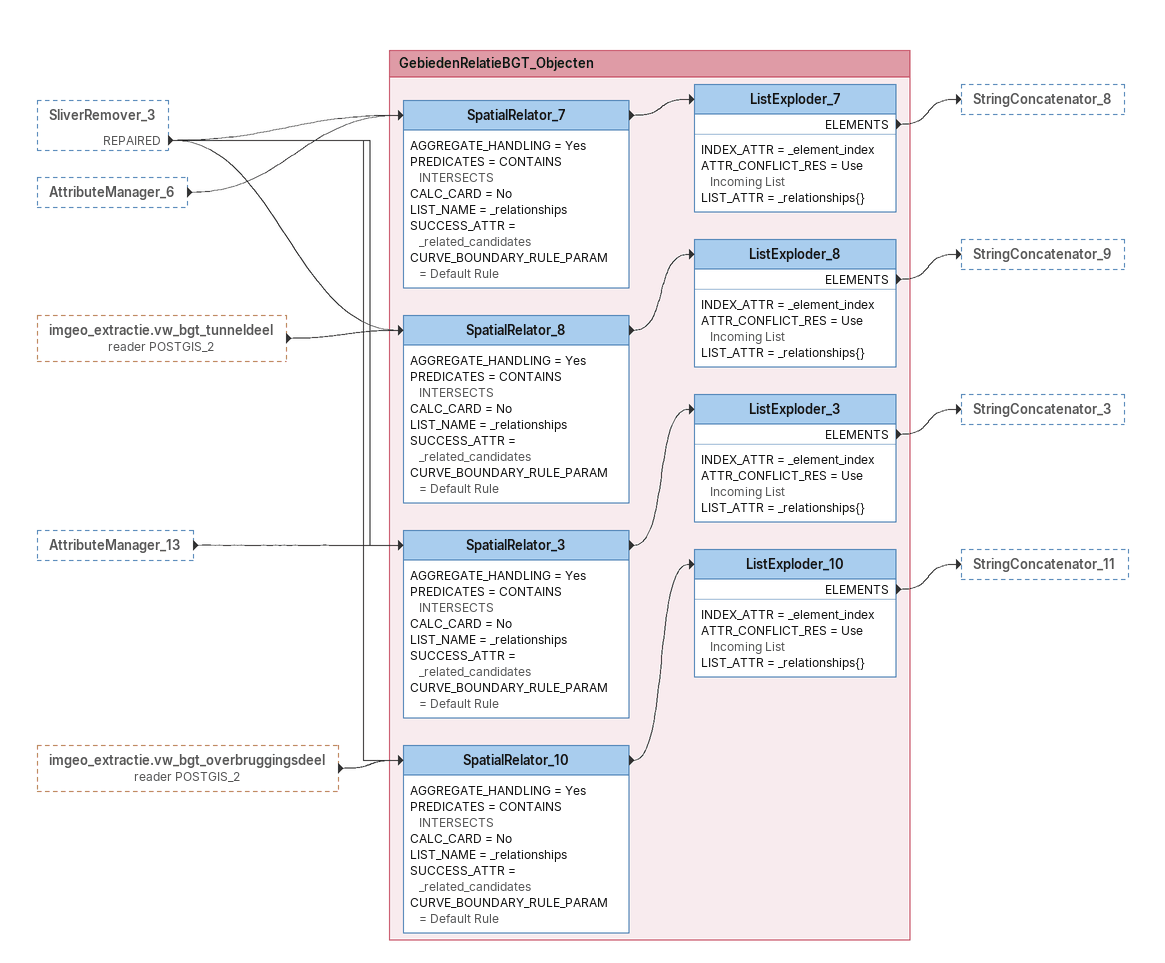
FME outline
SliverRemover_3 [outside]
    REPAIRED -> SpatialRelator_3
    REPAIRED -> SpatialRelator_7
    REPAIRED -> SpatialRelator_8
    REPAIRED -> SpatialRelator_10
AttributeManager_6 [outside]
    -> SpatialRelator_7
imgeo_extractie.vw_bgt_tunneldeel (reader POSTGIS_2) [outside]
    -> SpatialRelator_8
AttributeManager_13 [outside]
    -> SpatialRelator_3
imgeo_extractie.vw_bgt_overbruggingsdeel (reader POSTGIS_2) [outside]
    -> SpatialRelator_10

Bookmark: GebiedenRelatieBGT_Objecten
SpatialRelator_7
    AGGREGATE_HANDLING = Yes
    PREDICATES = CONTAINS INTERSECTS
    CALC_CARD = No
    LIST_NAME = _relationships
    SUCCESS_ATTR = _related_candidates
    CURVE_BOUNDARY_RULE_PARAM = Default Rule
    -> ListExploder_7
ListExploder_7
    INDEX_ATTR = _element_index
    ATTR_CONFLICT_RES = Use Incoming List
    LIST_ATTR = _relationships{}
    ELEMENTS -> StringConcatenator_8
SpatialRelator_8
    AGGREGATE_HANDLING = Yes
    PREDICATES = CONTAINS INTERSECTS
    CALC_CARD = No
    LIST_NAME = _relationships
    SUCCESS_ATTR = _related_candidates
    CURVE_BOUNDARY_RULE_PARAM = Default Rule
    -> ListExploder_8
ListExploder_8
    INDEX_ATTR = _element_index
    ATTR_CONFLICT_RES = Use Incoming List
    LIST_ATTR = _relationships{}
    ELEMENTS -> StringConcatenator_9
SpatialRelator_3
    AGGREGATE_HANDLING = Yes
    PREDICATES = CONTAINS INTERSECTS
    CALC_CARD = No
    LIST_NAME = _relationships
    SUCCESS_ATTR = _related_candidates
    CURVE_BOUNDARY_RULE_PARAM = Default Rule
    -> ListExploder_3
ListExploder_3
    INDEX_ATTR = _element_index
    ATTR_CONFLICT_RES = Use Incoming List
    LIST_ATTR = _relationships{}
    ELEMENTS -> StringConcatenator_3
SpatialRelator_10
    AGGREGATE_HANDLING = Yes
    PREDICATES = CONTAINS INTERSECTS
    CALC_CARD = No
    LIST_NAME = _relationships
    SUCCESS_ATTR = _related_candidates
    CURVE_BOUNDARY_RULE_PARAM = Default Rule
    -> ListExploder_10
ListExploder_10
    INDEX_ATTR = _element_index
    ATTR_CONFLICT_RES = Use Incoming List
    LIST_ATTR = _relationships{}
    ELEMENTS -> StringConcatenator_11
